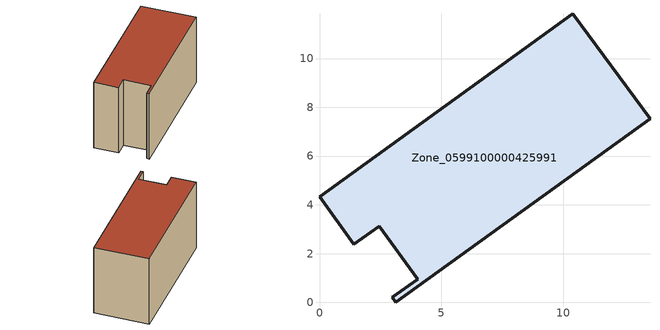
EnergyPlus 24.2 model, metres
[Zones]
Zone_0599100000425991
 floor ground (C_G): 10.38,11.84 13.55,7.53 3.13,0 2.98,0.2 4.02,0.95 2.45,3.13 1.41,2.38 0,4.34 z0
 wall outside (C_F): 13.55,7.53 10.38,11.84 0,4.34 1.41,2.38 2.45,3.13 4.02,0.95 2.98,0.2 3.13,0 13.55,7.53 z0:7.24
 roof outside (C_R): 3.13,0 13.55,7.53 10.38,11.84 0,4.34 1.41,2.38 2.45,3.13 4.02,0.95 2.98,0.2 z7.24
[BUILDING]
Pand.0599100000425991: North Axis=0; Terrain=City; Loads Convergence Tolerance Value=0.04; Temperature Convergence Tolerance Value=0.4; Solar Distribution=FullExterior; Maximum Number of Warmup Days=25; Minimum Number of Warmup Days=1
[Site:Location]
Rotterdam.The.Hague.AP_ZH_NLD Design_Conditions: Latitude=51.96; Longitude=4.45; Time Zone=1; Elevation=-4.5
[SITE:GROUNDTEMPERATURE:BUILDINGSURFACE]
18, 18, 18, 18, 18, 18, 18, 18, 18, 18, 18, 18
[MATERIAL] Thermal Absorptance=0.9; Solar Absorptance=0.7; Visible Absorptance=0.7
Name | Roughness | Thickness | Conductivity | Density | Specific Heat
G.TC.2006-2014 | MediumSmooth | 0.15 | 0.06 | 540 | 1210
F.TC.2006-2014 | Rough | 0.3 | 0.12 | 1920 | 840
R.TC.2006-2014 | MediumRough | 0.2 | 0.08 | 1500 | 1000
[CONSTRUCTION]
C_G: G.TC.2006-2014
C_F: F.TC.2006-2014
C_R: R.TC.2006-2014
[ZONE]
Zone_0599100000425991: Type=1; Multiplier=1; Ceiling Height=Autocalculate; Volume=Autocalculate; Floor Area=autocalculate; Part of Total Floor Area=Yes
[ZONEINFILTRATION:DESIGNFLOWRATE]
Infil_Zone_0599100000425991: Zone or ZoneList or Space or SpaceList=Zone_0599100000425991; Schedule=AlwaysOn; Design Flow Rate Calculation Method=Flow/Area; Flow Rate per Floor Area=0.0015; Constant Term Coefficient=1; Temperature Term Coefficient=0; Velocity Term Coefficient=0; Velocity Squared Term Coefficient=0
[HVACTEMPLATE:ZONE:IDEALLOADSAIRSYSTEM]
Zone_0599100000425991: Maximum Heating Supply Air Temperature=50; Minimum Cooling Supply Air Temperature=13; Maximum Heating Supply Air Humidity Ratio=0.0156; Minimum Cooling Supply Air Humidity Ratio=0.0077; Heating Limit=NoLimit; Cooling Limit=NoLimit; Dehumidification Control Type=ConstantSensibleHeatRatio; Cooling Sensible Heat Ratio=0.7; Dehumidification Setpoint=60; Humidification Control Type=None; Humidification Setpoint=30; Outdoor Air Method=None; Outdoor Air Flow Rate per Person=0.00944; Outdoor Air Flow Rate per Zone Floor Area=0; Outdoor Air Flow Rate per Zone=0; Demand Controlled Ventilation Type=None; Outdoor Air Economizer Type=NoEconomizer; Heat Recovery Type=None; Sensible Heat Recovery Effectiveness=0.7; Latent Heat Recovery Effectiveness=0.65
[ZONECONTROL:THERMOSTAT]
ThermostatControl_Zone_0599100000425991: Zone or ZoneList=Zone_0599100000425991; Control Type Schedule=DualSetpointControlType; Control 1=Thermostat_Zone_0599100000425991; Temperature Difference Between Cutout And Setpoint=0
[THERMOSTATSETPOINT:DUALSETPOINT]
Thermostat_Zone_0599100000425991: Heating Setpoint Temperature Schedule=HeatingSetpoint_Zone_0599100000425991; Cooling Setpoint Temperature Schedule=CoolingSetpoint_Zone_0599100000425991
[SCHEDULE:COMPACT]
HeatingSetpoint_Zone_0599100000425991: Through: 12/31, For: AllDays, Until: 24:00, 21
CoolingSetpoint_Zone_0599100000425991: Through: 12/31, For: AllDays, Until: 24:00, 24
DualSetpointControlType: Through: 12/31, For: AllDays, Until: 24:00, 4
AlwaysOn: Through: 12/31, For: AllDays, Until: 24:00, 1
